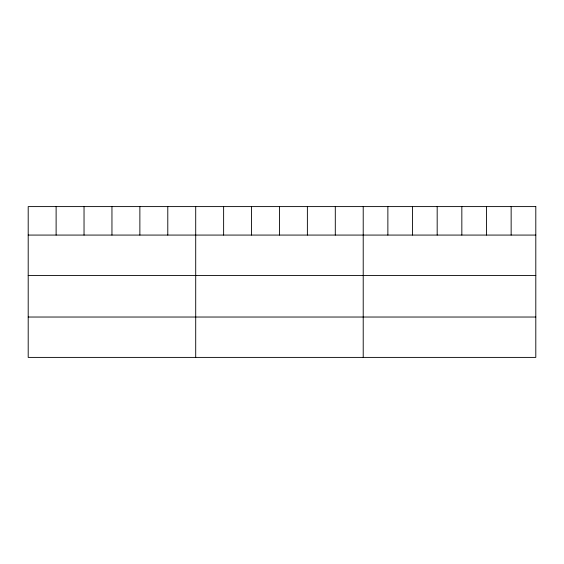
<?xml version="1.0" encoding="UTF-8"?>
<svg xmlns="http://www.w3.org/2000/svg" width="564" height="564" viewBox="0 0 564 564"><rect width="100%" height="100%" fill="white"/><g stroke="black" fill="none" stroke-linecap="round" stroke-linejoin="round"><path stroke-width="0.85" d="M28.2 235.075L535.8 235.075M28.2 275.443L535.8 275.443M28.2 317.031L535.8 317.031M511.146 206.6L511.146 235.075M486.492 206.6L486.492 235.075M461.838 206.6L461.838 235.075M437.178 206.6L437.178 235.075M412.524 206.6L412.524 235.075M387.87 206.6L387.87 235.075M363.216 206.6L363.216 357.4M335.298 206.6L335.298 235.075M307.38 206.6L307.38 235.075M279.462 206.6L279.462 235.075M251.544 206.6L251.544 235.075M223.626 206.6L223.626 235.075M195.708 206.6L195.708 357.4M167.79 206.6L167.79 235.075M139.872 206.6L139.872 235.075M111.954 206.6L111.954 235.075M84.036 206.6L84.036 235.075M56.118 206.6L56.118 235.075M535.8 206.6L28.2 206.6L28.2 357.4L535.8 357.4L535.8 206.6"/></g></svg>
